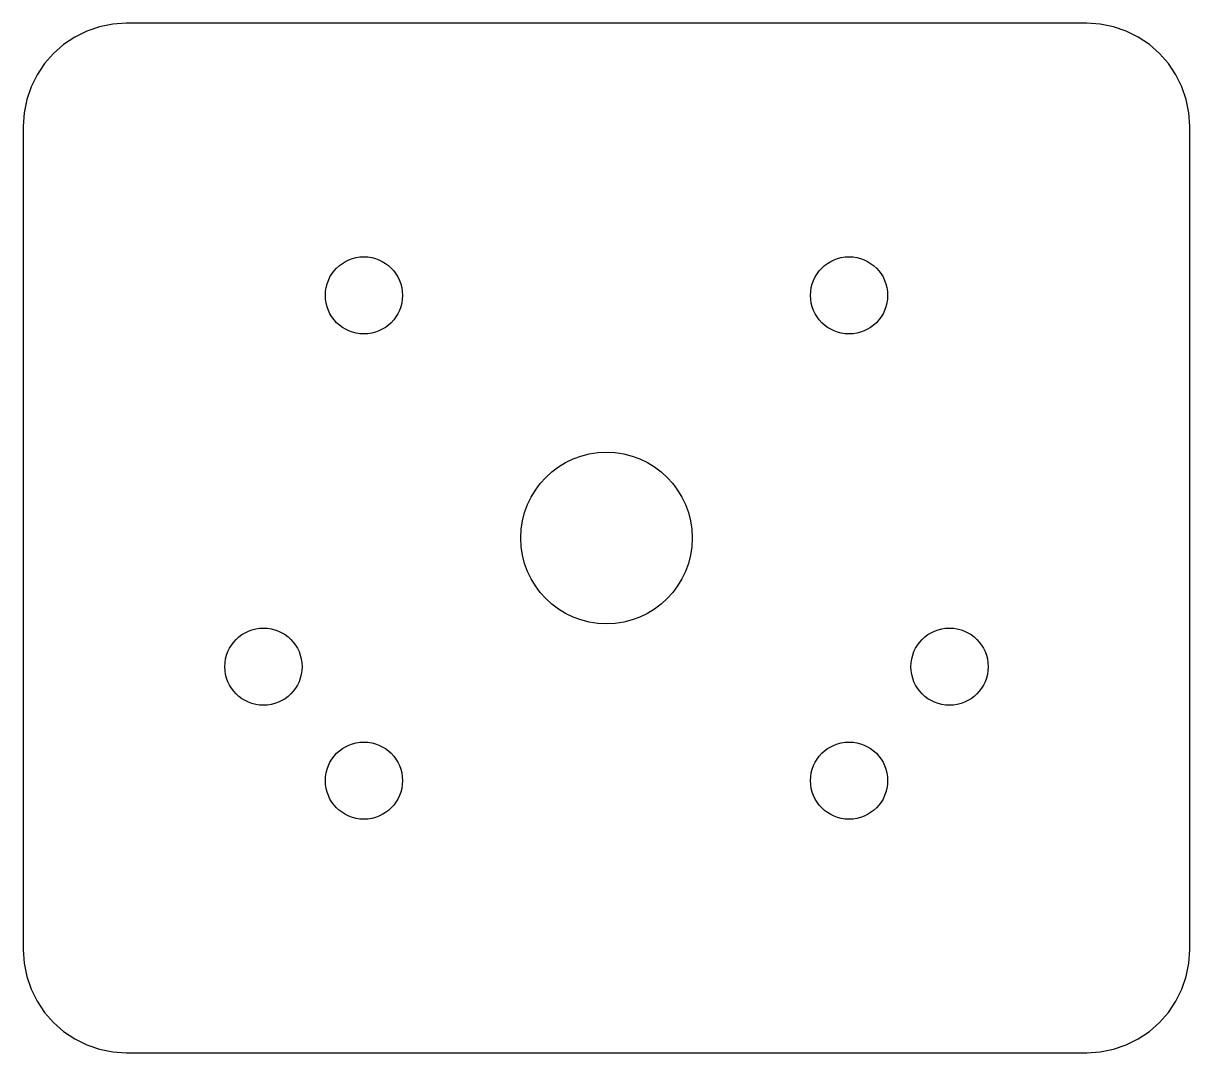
# Model space of a CAD drawing. Header units: millimetres. Extents: x 0 to 68, y 0 to 60.
import ezdxf

# ---------------------------------------------------------------- set-up
doc = ezdxf.new("R2010")
doc.units = ezdxf.units.MM
doc.layers.add('CUT', color=7, linetype='Continuous')

msp = doc.modelspace()

# ---------------------------------------------------------------- linework, layer by layer
at = {"layer": 'CUT'}
msp.add_lwpolyline([(0, 6), (0.051, 5.217), (0.204, 4.447), (0.457, 3.704), (0.804, 3), (1.24, 2.347), (1.757, 1.757), (2.347, 1.24), (3, 0.804), (3.704, 0.457), (4.447, 0.204), (5.217, 0.051), (6, 0), (62, 0), (62.783, 0.051), (63.553, 0.204), (64.296, 0.457), (65, 0.804), (65.653, 1.24), (66.243, 1.757), (66.76, 2.347), (67.196, 3), (67.543, 3.704), (67.796, 4.447), (67.949, 5.217), (68, 6), (68, 54), (67.949, 54.783), (67.796, 55.553), (67.543, 56.296), (67.196, 57), (66.76, 57.653), (66.243, 58.243), (65.653, 58.76), (65, 59.196), (64.296, 59.543), (63.553, 59.796), (62.783, 59.949), (62, 60), (6, 60), (5.217, 59.949), (4.447, 59.796), (3.704, 59.543), (3, 59.196), (2.347, 58.76), (1.757, 58.243), (1.24, 57.653), (0.804, 57), (0.457, 56.296), (0.204, 55.553), (0.051, 54.783), (0, 54)], close=True, dxfattribs=at)
for centre, radius in [((19.858, 44.142), 2.25), ((48.142, 44.142), 2.25), ((34, 30), 5), ((14, 22.5), 2.25), ((54, 22.5), 2.25), ((19.858, 15.858), 2.25), ((48.142, 15.858), 2.25)]:
    msp.add_circle(centre, radius, dxfattribs=at)

doc.saveas('drawing.dxf')
